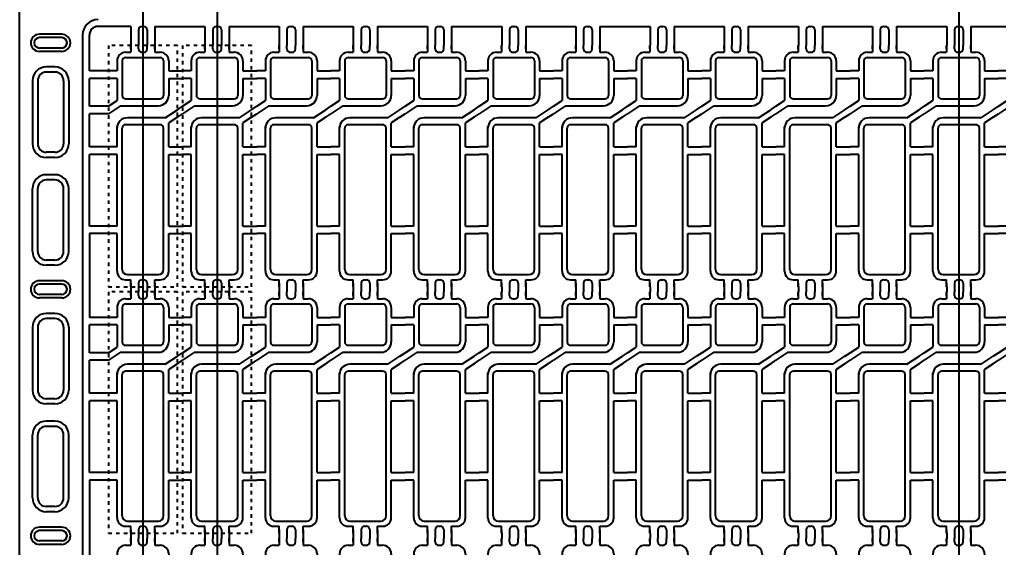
# Model space of a CAD drawing. Header units: millimetres. Extents: x -969 to -640, y 747 to 954.
# Drawn here: x -899.72 to -871.35, y 897.5 to 912.82 of the extents above; entities that cross this region are included whole.
import ezdxf

# ---------------------------------------------------------------- set-up
doc = ezdxf.new("R2010")
doc.units = ezdxf.units.MM
doc.header["$PDMODE"] = 3
doc.header["$PDSIZE"] = -1
for name, pattern in [('CENTER', [10.16, 6.35, -1.27, 1.27, -1.27]), ('DOT2', [0.125, 0, -0.125]), ('HIDDEN', [1.905, 1.27, -0.635])]:
    doc.linetypes.add(name, pattern=pattern)
doc.layers.get('DEFPOINTS').update_dxf_attribs({"color": 10})
for name, color, linetype in [('1', 3, 'Continuous'), ('6', 6, 'Continuous'), ('b etching', 1, 'Continuous'), ('CEN', 8, 'CENTER'), ('DIM', 7, 'Continuous'), ('HID', 1, 'HIDDEN')]:
    doc.layers.add(name, color=color, linetype=linetype)
doc.styles.add('SIMPLEX', font='simplex')
doc.styles.get("Standard").update_dxf_attribs({"font": 'txt.shx', "bigfont": 'chineset.shx'})
doc.dimstyles.new('ISO-25', dxfattribs={"dimtxt": 2.5, "dimasz": 2.5, "dimexe": 1.25, "dimexo": 0.625, "dimtad": 1, "dimtxsty": 'Standard', "dimcen": 2.5, "dimadec": 0, "dimazin": 0, "dimtfac": 1, "dimtmove": 0, "dimatfit": 3, "dimfxl": 1, "dimarcsym": 0})

# ---------------------------------------------------------------- blocks, each defined once
blk = doc.blocks.new('_OPEN30')
at = {"color": 0, "linetype": 'ByBlock'}
for p, q in [((-1, 0.268), (0, 0)), ((0, 0), (-1, -0.268)), ((0, 0), (-1, 0))]:
    blk.add_line(p, q, dxfattribs=at)
blk = doc.blocks.new('*D4')
at = {"layer": 'DEFPOINTS', "color": 0, "transparency": 16777216}
for p in [(-899.724, 942.797), (-841.649, 920.116), (-899.724, 858.416)]:
    blk.add_point(p, dxfattribs=at)
at = {"layer": 'DIM', "color": 0, "lineweight": -2, "transparency": 16777216}
for p, q in [((-899.724, 859.416), (-899.724, 943.797)), ((-841.649, 921.116), (-841.649, 943.797)), ((-897.724, 942.797), (-879.615, 942.797)), ((-843.649, 942.797), (-861.758, 942.797))]:
    blk.add_line(p, q, dxfattribs=at)
at = {"layer": 'DIM', "color": 0, "lineweight": -2, "transparency": 16777216, "xscale": 2, "yscale": 2, "zscale": 2, "rotation": 180}
blk.add_blockref('_OPEN30', (-899.724, 942.797), dxfattribs=at)
at = {"layer": 'DIM', "color": 0, "lineweight": -2, "transparency": 16777216, "xscale": 2, "yscale": 2, "zscale": 2}
blk.add_blockref('_OPEN30', (-841.649, 942.797), dxfattribs=at)
at = {"layer": 'DIM', "color": 0, "transparency": 16777216, "insert": (-870.686, 942.797), "char_height": 3, "attachment_point": 5, "style": 'SIMPLEX'}
blk.add_mtext('58,075', dxfattribs=at)
blk = doc.blocks.new('e1')
at = {"layer": '1', "linetype": 'ByBlock'}
for p, q in [((-947.208, 906.381), (-947.058, 906.381)), ((-946.833, 906.481), (-946.833, 906.581)), ((-946.733, 906.381), (-946.683, 906.381)), ((-946.583, 906.481), (-946.583, 906.581)), ((-947.708, 904.814), (-947.458, 904.981)), ((-947.358, 904.831), (-947.708, 904.597)), ((-946.058, 904.481), (-945.708, 904.714)), ((-945.708, 904.497), (-945.958, 904.331)), ((-947.208, 899.781), (-947.058, 899.781)), ((-946.733, 899.781), (-946.683, 899.781)), ((-946.833, 899.681), (-946.833, 899.581)), ((-946.583, 899.681), (-946.583, 899.581))]:
    blk.add_line(p, q, dxfattribs=at)
at = {"layer": '1'}
for p, q in [((-947.058, 906.581), (-947.058, 906.481)), ((-947.058, 906.481), (-947.058, 906.581)), ((-947.058, 906.581), (-947.058, 906.381)), ((-946.358, 906.581), (-946.358, 906.481)), ((-946.358, 906.481), (-946.358, 906.581)), ((-946.358, 906.581), (-946.358, 906.381)), ((-946.358, 906.381), (-946.208, 906.381)), ((-947.458, 906.131), (-947.458, 905.841)), ((-945.958, 906.131), (-945.958, 905.841)), ((-947.458, 905.841), (-947.708, 905.841)), ((-945.958, 905.841), (-945.708, 905.841)), ((-947.458, 905.621), (-947.708, 905.621)), ((-947.458, 905.621), (-947.458, 904.981)), ((-945.958, 905.621), (-945.958, 905.131)), ((-945.958, 905.621), (-945.708, 905.621)), ((-947.358, 904.831), (-946.258, 904.831)), ((-946.058, 904.481), (-947.158, 904.481)), ((-945.958, 903.641), (-945.958, 904.331)), ((-947.458, 903.641), (-947.458, 904.231)), ((-947.458, 903.641), (-947.708, 903.641)), ((-945.958, 903.641), (-945.708, 903.641)), ((-947.458, 903.421), (-947.708, 903.421)), ((-947.458, 901.341), (-947.458, 903.421)), ((-945.958, 901.341), (-945.958, 903.421)), ((-945.958, 903.421), (-945.708, 903.421)), ((-947.458, 901.341), (-947.708, 901.341)), ((-945.958, 901.341), (-945.708, 901.341)), ((-947.458, 901.121), (-947.708, 901.121)), ((-947.458, 900.031), (-947.458, 901.121)), ((-945.958, 900.031), (-945.958, 901.121)), ((-945.958, 901.121), (-945.708, 901.121)), ((-947.058, 899.581), (-947.058, 899.781)), ((-946.358, 899.781), (-946.208, 899.781)), ((-946.358, 899.581), (-946.358, 899.781)), ((-947.058, 899.581), (-947.058, 899.681)), ((-947.058, 899.681), (-947.058, 899.581)), ((-946.358, 899.581), (-946.358, 899.681)), ((-946.358, 899.681), (-946.358, 899.581))]:
    blk.add_line(p, q, dxfattribs=at)
for centre, radius, start, end in [((-947.208, 906.131), 0.25, 90, 180), ((-946.208, 906.131), 0.25, 0, 90), ((-946.258, 905.131), 0.3, 270, 0), ((-947.158, 904.181), 0.3, 90, 180), ((-947.208, 900.031), 0.25, 180, 270), ((-946.208, 900.031), 0.25, 270, 0)]:
    blk.add_arc(centre, radius, start, end, dxfattribs=at)
at = {"layer": '1', "linetype": 'ByBlock'}
for centre, start, end in [((-946.733, 906.481), 180, 270), ((-946.683, 906.481), 270, 0), ((-946.733, 899.681), 90, 180), ((-946.683, 899.681), 0, 90)]:
    blk.add_arc(centre, 0.1, start, end, dxfattribs=at)
blk = doc.blocks.new('e2')
at = {"layer": 'b etching', "linetype": 'ByBlock'}
for p, q in [((-947.308, 906.131), (-947.308, 905.131)), ((-947.208, 906.231), (-946.208, 906.231)), ((-946.108, 906.131), (-946.108, 905.131)), ((-947.208, 905.031), (-946.208, 905.031)), ((-947.308, 900.081), (-947.308, 904.181)), ((-946.208, 904.281), (-947.208, 904.281)), ((-946.108, 900.081), (-946.108, 904.181)), ((-947.158, 899.931), (-946.258, 899.931))]:
    blk.add_line(p, q, dxfattribs=at)
for centre, radius, start, end in [((-947.208, 906.131), 0.1, 90, 180), ((-946.208, 906.131), 0.1, 360, 90), ((-947.208, 905.131), 0.1, 180, 270), ((-946.208, 905.131), 0.1, 270, 360), ((-947.208, 904.181), 0.1, 90, 180), ((-946.208, 904.181), 0.1, 0, 90), ((-947.158, 900.081), 0.15, 180, 270), ((-946.258, 900.081), 0.15, 270, 0)]:
    blk.add_arc(centre, radius, start, end, dxfattribs=at)

msp = doc.modelspace()

# ---------------------------------------------------------------- linework, layer by layer
at = {"layer": '1', "linetype": 'ByBlock'}
for p, q in [((-896.4986804, 912.61640189), (-897.4486804, 912.61640189)), ((-896.4986804, 912.61640189), (-896.4986804, 912.06640189)), ((-896.1736804, 912.61640189), (-896.1236804, 912.61640189)), ((-895.7986804, 912.61640189), (-894.3486804, 912.61640189)), ((-895.7986804, 912.61640189), (-895.7986804, 912.06640189)), ((-894.3486804, 912.61640189), (-894.3486804, 912.06640189)), ((-894.0236804, 912.61640189), (-893.9736804, 912.61640189)), ((-893.6486804, 912.61640189), (-892.1986804, 912.61640189)), ((-893.6486804, 912.61640189), (-893.6486804, 912.06640189)), ((-892.1986804, 912.61640189), (-892.1986804, 912.06640189)), ((-891.8736804, 912.61640189), (-891.8236804, 912.61640189)), ((-891.4986804, 912.61640189), (-890.0486804, 912.61640189)), ((-891.4986804, 912.61640189), (-891.4986804, 912.06640189)), ((-890.0486804, 912.61640189), (-890.0486804, 912.06640189)), ((-889.7236804, 912.61640189), (-889.6736804, 912.61640189)), ((-889.3486804, 912.61640189), (-887.8986804, 912.61640189)), ((-889.3486804, 912.61640189), (-889.3486804, 912.06640189)), ((-887.8986804, 912.61640189), (-887.8986804, 912.06640189)), ((-887.5736804, 912.61640189), (-887.5236804, 912.61640189)), ((-887.1986804, 912.61640189), (-885.7486804, 912.61640189)), ((-887.1986804, 912.61640189), (-887.1986804, 912.06640189)), ((-885.7486804, 912.61640189), (-885.7486804, 912.06640189)), ((-885.4236804, 912.61640189), (-885.3736804, 912.61640189)), ((-885.0486804, 912.61640189), (-883.5986804, 912.61640189)), ((-885.0486804, 912.61640189), (-885.0486804, 912.06640189)), ((-883.5986804, 912.61640189), (-883.5986804, 912.06640189)), ((-883.2736804, 912.61640189), (-883.2236804, 912.61640189)), ((-882.8986804, 912.61640189), (-881.4486804, 912.61640189)), ((-882.8986804, 912.61640189), (-882.8986804, 912.06640189)), ((-881.4486804, 912.61640189), (-881.4486804, 912.06640189)), ((-881.1236804, 912.61640189), (-881.0736804, 912.61640189)), ((-880.7486804, 912.61640189), (-879.2986804, 912.61640189)), ((-880.7486804, 912.61640189), (-880.7486804, 912.06640189)), ((-879.2986804, 912.61640189), (-879.2986804, 912.06640189)), ((-878.9736804, 912.61640189), (-878.9236804, 912.61640189)), ((-878.5986804, 912.61640189), (-877.1486804, 912.61640189)), ((-878.5986804, 912.61640189), (-878.5986804, 912.06640189)), ((-877.1486804, 912.61640189), (-877.1486804, 912.06640189)), ((-876.8236804, 912.61640189), (-876.7736804, 912.61640189)), ((-876.4486804, 912.61640189), (-874.9986804, 912.61640189)), ((-876.4486804, 912.61640189), (-876.4486804, 912.06640189)), ((-874.9986804, 912.61640189), (-874.9986804, 912.06640189)), ((-874.6736804, 912.61640189), (-874.6236804, 912.61640189)), ((-874.2986804, 912.61640189), (-872.8486804, 912.61640189)), ((-874.2986804, 912.61640189), (-874.2986804, 912.06640189)), ((-872.8486804, 912.61640189), (-872.8486804, 912.06640189)), ((-872.5236804, 912.61640189), (-872.4736804, 912.61640189)), ((-872.1486804, 912.61640189), (-870.6986804, 912.61640189)), ((-872.1486804, 912.61640189), (-872.1486804, 912.06640189)), ((-897.6986804, 911.32640189), (-897.6986804, 912.36640189)), ((-896.2736804, 912.51640189), (-896.2736804, 912.06640189)), ((-896.0236804, 912.51640189), (-896.0236804, 912.06640189)), ((-894.1236804, 912.51640189), (-894.1236804, 912.06640189)), ((-893.8736804, 912.51640189), (-893.8736804, 912.06640189)), ((-891.9736804, 912.51640189), (-891.9736804, 912.06640189)), ((-891.7236804, 912.51640189), (-891.7236804, 912.06640189)), ((-889.8236804, 912.51640189), (-889.8236804, 912.06640189)), ((-889.5736804, 912.51640189), (-889.5736804, 912.06640189)), ((-887.6736804, 912.51640189), (-887.6736804, 912.06640189)), ((-887.4236804, 912.51640189), (-887.4236804, 912.06640189)), ((-885.5236804, 912.51640189), (-885.5236804, 912.06640189)), ((-885.2736804, 912.51640189), (-885.2736804, 912.06640189)), ((-883.3736804, 912.51640189), (-883.3736804, 912.06640189)), ((-883.1236804, 912.51640189), (-883.1236804, 912.06640189)), ((-881.2236804, 912.51640189), (-881.2236804, 912.06640189)), ((-880.9736804, 912.51640189), (-880.9736804, 912.06640189)), ((-879.0736804, 912.51640189), (-879.0736804, 912.06640189)), ((-878.8236804, 912.51640189), (-878.8236804, 912.06640189)), ((-876.9236804, 912.51640189), (-876.9236804, 912.06640189)), ((-876.6736804, 912.51640189), (-876.6736804, 912.06640189)), ((-874.7736804, 912.51640189), (-874.7736804, 912.06640189)), ((-874.5236804, 912.51640189), (-874.5236804, 912.06640189)), ((-872.6236804, 912.51640189), (-872.6236804, 912.06640189)), ((-872.3736804, 912.51640189), (-872.3736804, 912.06640189)), ((-897.1486804, 911.32640189), (-897.6986804, 911.32640189)), ((-895.1486804, 911.32640189), (-894.9986804, 911.32640189)), ((-892.9986804, 911.32640189), (-892.8486804, 911.32640189)), ((-890.8486804, 911.32640189), (-890.6986804, 911.32640189)), ((-888.6986804, 911.32640189), (-888.5486804, 911.32640189)), ((-886.5486804, 911.32640189), (-886.3986804, 911.32640189)), ((-884.3986804, 911.32640189), (-884.2486804, 911.32640189)), ((-882.2486804, 911.32640189), (-882.0986804, 911.32640189)), ((-880.0986804, 911.32640189), (-879.9486804, 911.32640189)), ((-877.9486804, 911.32640189), (-877.7986804, 911.32640189)), ((-875.7986804, 911.32640189), (-875.6486804, 911.32640189)), ((-873.6486804, 911.32640189), (-873.4986804, 911.32640189)), ((-871.4986804, 911.32640189), (-871.3486804, 911.32640189)), ((-897.6986804, 910.29973522), (-897.6986804, 911.10640189)), ((-897.1486804, 911.10640189), (-897.6986804, 911.10640189)), ((-895.1486804, 911.10640189), (-894.9986804, 911.10640189)), ((-892.9986804, 911.10640189), (-892.8486804, 911.10640189)), ((-890.8486804, 911.10640189), (-890.6986804, 911.10640189)), ((-888.6986804, 911.10640189), (-888.5486804, 911.10640189)), ((-886.5486804, 911.10640189), (-886.3986804, 911.10640189)), ((-884.3986804, 911.10640189), (-884.2486804, 911.10640189)), ((-882.2486804, 911.10640189), (-882.0986804, 911.10640189)), ((-880.0986804, 911.10640189), (-879.9486804, 911.10640189)), ((-877.9486804, 911.10640189), (-877.7986804, 911.10640189)), ((-875.7986804, 911.10640189), (-875.6486804, 911.10640189)), ((-873.6486804, 911.10640189), (-873.4986804, 911.10640189)), ((-871.4986804, 911.10640189), (-871.3486804, 911.10640189)), ((-897.1486804, 910.29973522), (-897.6986804, 910.29973522)), ((-895.1486804, 910.19973522), (-894.9986804, 910.29973522)), ((-892.9986804, 910.19973522), (-892.8486804, 910.29973522)), ((-890.8486804, 910.19973522), (-890.6986804, 910.29973522)), ((-888.6986804, 910.19973522), (-888.5486804, 910.29973522)), ((-886.5486804, 910.19973522), (-886.3986804, 910.29973522)), ((-884.3986804, 910.19973522), (-884.2486804, 910.29973522)), ((-882.2486804, 910.19973522), (-882.0986804, 910.29973522)), ((-880.0986804, 910.19973522), (-879.9486804, 910.29973522)), ((-877.9486804, 910.19973522), (-877.7986804, 910.29973522)), ((-875.7986804, 910.19973522), (-875.6486804, 910.29973522)), ((-873.6486804, 910.19973522), (-873.4986804, 910.29973522)), ((-871.4986804, 910.19973522), (-871.3486804, 910.29973522)), ((-897.6986804, 909.12640189), (-897.6986804, 910.08306855)), ((-897.1486804, 910.08306855), (-897.6986804, 910.08306855)), ((-895.1486804, 909.98306855), (-894.9986804, 910.08306855)), ((-892.9986804, 909.98306855), (-892.8486804, 910.08306855)), ((-890.8486804, 909.98306855), (-890.6986804, 910.08306855)), ((-888.6986804, 909.98306855), (-888.5486804, 910.08306855)), ((-886.5486804, 909.98306855), (-886.3986804, 910.08306855)), ((-884.3986804, 909.98306855), (-884.2486804, 910.08306855)), ((-882.2486804, 909.98306855), (-882.0986804, 910.08306855)), ((-880.0986804, 909.98306855), (-879.9486804, 910.08306855)), ((-877.9486804, 909.98306855), (-877.7986804, 910.08306855)), ((-875.7986804, 909.98306855), (-875.6486804, 910.08306855)), ((-873.6486804, 909.98306855), (-873.4986804, 910.08306855)), ((-871.4986804, 909.98306855), (-871.3486804, 910.08306855)), ((-897.1486804, 909.12640189), (-897.6986804, 909.12640189)), ((-897.6986804, 906.82640189), (-897.6986804, 908.90640189)), ((-897.1486804, 908.90640189), (-897.6986804, 908.90640189)), ((-895.1486804, 909.12640189), (-894.9986804, 909.12640189)), ((-895.1486804, 908.90640189), (-894.9986804, 908.90640189)), ((-892.9986804, 909.12640189), (-892.8486804, 909.12640189)), ((-892.9986804, 908.90640189), (-892.8486804, 908.90640189)), ((-890.8486804, 909.12640189), (-890.6986804, 909.12640189)), ((-890.8486804, 908.90640189), (-890.6986804, 908.90640189)), ((-888.6986804, 909.12640189), (-888.5486804, 909.12640189)), ((-888.6986804, 908.90640189), (-888.5486804, 908.90640189)), ((-886.5486804, 909.12640189), (-886.3986804, 909.12640189)), ((-886.5486804, 908.90640189), (-886.3986804, 908.90640189)), ((-884.3986804, 909.12640189), (-884.2486804, 909.12640189)), ((-884.3986804, 908.90640189), (-884.2486804, 908.90640189)), ((-882.2486804, 909.12640189), (-882.0986804, 909.12640189)), ((-882.2486804, 908.90640189), (-882.0986804, 908.90640189)), ((-880.0986804, 909.12640189), (-879.9486804, 909.12640189)), ((-880.0986804, 908.90640189), (-879.9486804, 908.90640189)), ((-877.9486804, 909.12640189), (-877.7986804, 909.12640189)), ((-877.9486804, 908.90640189), (-877.7986804, 908.90640189)), ((-875.7986804, 909.12640189), (-875.6486804, 909.12640189)), ((-875.7986804, 908.90640189), (-875.6486804, 908.90640189)), ((-873.6486804, 909.12640189), (-873.4986804, 909.12640189)), ((-873.6486804, 908.90640189), (-873.4986804, 908.90640189)), ((-871.4986804, 909.12640189), (-871.3486804, 909.12640189)), ((-871.4986804, 908.90640189), (-871.3486804, 908.90640189)), ((-897.1486804, 906.82640189), (-897.6986804, 906.82640189)), ((-897.1486804, 906.60640189), (-897.6986804, 906.60640189)), ((-897.6986804, 906.60640189), (-897.6986804, 904.17640189)), ((-895.1486804, 906.82640189), (-894.9986804, 906.82640189)), ((-895.1486804, 906.60640189), (-894.9986804, 906.60640189)), ((-892.9986804, 906.82640189), (-892.8486804, 906.82640189)), ((-892.9986804, 906.60640189), (-892.8486804, 906.60640189)), ((-890.8486804, 906.82640189), (-890.6986804, 906.82640189)), ((-890.8486804, 906.60640189), (-890.6986804, 906.60640189)), ((-888.6986804, 906.82640189), (-888.5486804, 906.82640189)), ((-888.6986804, 906.60640189), (-888.5486804, 906.60640189)), ((-886.5486804, 906.82640189), (-886.3986804, 906.82640189)), ((-886.5486804, 906.60640189), (-886.3986804, 906.60640189)), ((-884.3986804, 906.82640189), (-884.2486804, 906.82640189)), ((-884.3986804, 906.60640189), (-884.2486804, 906.60640189)), ((-882.2486804, 906.82640189), (-882.0986804, 906.82640189)), ((-882.2486804, 906.60640189), (-882.0986804, 906.60640189)), ((-880.0986804, 906.82640189), (-879.9486804, 906.82640189)), ((-880.0986804, 906.60640189), (-879.9486804, 906.60640189)), ((-877.9486804, 906.82640189), (-877.7986804, 906.82640189)), ((-877.9486804, 906.60640189), (-877.7986804, 906.60640189)), ((-875.7986804, 906.82640189), (-875.6486804, 906.82640189)), ((-875.7986804, 906.60640189), (-875.6486804, 906.60640189)), ((-873.6486804, 906.82640189), (-873.4986804, 906.82640189)), ((-873.6486804, 906.60640189), (-873.4986804, 906.60640189)), ((-871.4986804, 906.82640189), (-871.3486804, 906.82640189)), ((-871.4986804, 906.60640189), (-871.3486804, 906.60640189)), ((-896.4986804, 905.06640189), (-896.4986804, 904.91640189)), ((-896.2736804, 905.06640189), (-896.2736804, 904.91640189)), ((-896.0236804, 905.06640189), (-896.0236804, 904.91640189)), ((-895.7986804, 905.06640189), (-895.7986804, 904.91640189)), ((-894.3486804, 905.06640189), (-894.3486804, 904.91640189)), ((-894.1236804, 905.06640189), (-894.1236804, 904.91640189)), ((-893.8736804, 905.06640189), (-893.8736804, 904.91640189)), ((-893.6486804, 905.06640189), (-893.6486804, 904.91640189)), ((-892.1986804, 905.06640189), (-892.1986804, 904.91640189)), ((-891.9736804, 905.06640189), (-891.9736804, 904.91640189)), ((-891.7236804, 905.06640189), (-891.7236804, 904.91640189)), ((-891.4986804, 905.06640189), (-891.4986804, 904.91640189)), ((-890.0486804, 905.06640189), (-890.0486804, 904.91640189)), ((-889.8236804, 905.06640189), (-889.8236804, 904.91640189)), ((-889.5736804, 905.06640189), (-889.5736804, 904.91640189)), ((-889.3486804, 905.06640189), (-889.3486804, 904.91640189)), ((-887.8986804, 905.06640189), (-887.8986804, 904.91640189)), ((-887.6736804, 905.06640189), (-887.6736804, 904.91640189)), ((-887.4236804, 905.06640189), (-887.4236804, 904.91640189)), ((-887.1986804, 905.06640189), (-887.1986804, 904.91640189)), ((-885.7486804, 905.06640189), (-885.7486804, 904.91640189)), ((-885.5236804, 905.06640189), (-885.5236804, 904.91640189)), ((-885.2736804, 905.06640189), (-885.2736804, 904.91640189)), ((-885.0486804, 905.06640189), (-885.0486804, 904.91640189)), ((-883.5986804, 905.06640189), (-883.5986804, 904.91640189)), ((-883.3736804, 905.06640189), (-883.3736804, 904.91640189)), ((-883.1236804, 905.06640189), (-883.1236804, 904.91640189)), ((-882.8986804, 905.06640189), (-882.8986804, 904.91640189)), ((-881.4486804, 905.06640189), (-881.4486804, 904.91640189)), ((-881.2236804, 905.06640189), (-881.2236804, 904.91640189)), ((-880.9736804, 905.06640189), (-880.9736804, 904.91640189)), ((-880.7486804, 905.06640189), (-880.7486804, 904.91640189)), ((-879.2986804, 905.06640189), (-879.2986804, 904.91640189)), ((-879.0736804, 905.06640189), (-879.0736804, 904.91640189)), ((-878.8236804, 905.06640189), (-878.8236804, 904.91640189)), ((-878.5986804, 905.06640189), (-878.5986804, 904.91640189)), ((-877.1486804, 905.06640189), (-877.1486804, 904.91640189)), ((-876.9236804, 905.06640189), (-876.9236804, 904.91640189)), ((-876.6736804, 905.06640189), (-876.6736804, 904.91640189)), ((-876.4486804, 905.06640189), (-876.4486804, 904.91640189)), ((-874.9986804, 905.06640189), (-874.9986804, 904.91640189)), ((-874.7736804, 905.06640189), (-874.7736804, 904.91640189)), ((-874.5236804, 905.06640189), (-874.5236804, 904.91640189)), ((-874.2986804, 905.06640189), (-874.2986804, 904.91640189)), ((-872.8486804, 905.06640189), (-872.8486804, 904.91640189)), ((-872.6236804, 905.06640189), (-872.6236804, 904.91640189)), ((-872.3736804, 905.06640189), (-872.3736804, 904.91640189)), ((-872.1486804, 905.06640189), (-872.1486804, 904.91640189)), ((-897.1486804, 904.17640189), (-897.6986804, 904.17640189)), ((-895.1486804, 904.17640189), (-894.9986804, 904.17640189)), ((-892.9986804, 904.17640189), (-892.8486804, 904.17640189)), ((-890.8486804, 904.17640189), (-890.6986804, 904.17640189)), ((-888.6986804, 904.17640189), (-888.5486804, 904.17640189)), ((-886.5486804, 904.17640189), (-886.3986804, 904.17640189)), ((-884.3986804, 904.17640189), (-884.2486804, 904.17640189)), ((-882.2486804, 904.17640189), (-882.0986804, 904.17640189)), ((-880.0986804, 904.17640189), (-879.9486804, 904.17640189)), ((-877.9486804, 904.17640189), (-877.7986804, 904.17640189)), ((-875.7986804, 904.17640189), (-875.6486804, 904.17640189)), ((-873.6486804, 904.17640189), (-873.4986804, 904.17640189)), ((-871.4986804, 904.17640189), (-871.3486804, 904.17640189)), ((-897.1486804, 903.95640189), (-897.6986804, 903.95640189)), ((-897.6986804, 903.14973522), (-897.6986804, 903.95640189)), ((-895.1486804, 903.95640189), (-894.9986804, 903.95640189)), ((-892.9986804, 903.95640189), (-892.8486804, 903.95640189)), ((-890.8486804, 903.95640189), (-890.6986804, 903.95640189)), ((-888.6986804, 903.95640189), (-888.5486804, 903.95640189)), ((-886.5486804, 903.95640189), (-886.3986804, 903.95640189)), ((-884.3986804, 903.95640189), (-884.2486804, 903.95640189)), ((-882.2486804, 903.95640189), (-882.0986804, 903.95640189)), ((-880.0986804, 903.95640189), (-879.9486804, 903.95640189)), ((-877.9486804, 903.95640189), (-877.7986804, 903.95640189)), ((-875.7986804, 903.95640189), (-875.6486804, 903.95640189)), ((-873.6486804, 903.95640189), (-873.4986804, 903.95640189)), ((-871.4986804, 903.95640189), (-871.3486804, 903.95640189)), ((-897.1486804, 903.14973522), (-897.6986804, 903.14973522)), ((-897.6986804, 901.97640189), (-897.6986804, 902.93306855)), ((-897.1486804, 902.93306855), (-897.6986804, 902.93306855)), ((-895.1486804, 903.04973522), (-894.9986804, 903.14973522)), ((-895.1486804, 902.83306855), (-894.9986804, 902.93306855)), ((-892.9986804, 903.04973522), (-892.8486804, 903.14973522)), ((-892.9986804, 902.83306855), (-892.8486804, 902.93306855)), ((-890.8486804, 903.04973522), (-890.6986804, 903.14973522)), ((-890.8486804, 902.83306855), (-890.6986804, 902.93306855)), ((-888.6986804, 903.04973522), (-888.5486804, 903.14973522)), ((-888.6986804, 902.83306855), (-888.5486804, 902.93306855)), ((-886.5486804, 903.04973522), (-886.3986804, 903.14973522)), ((-886.5486804, 902.83306855), (-886.3986804, 902.93306855)), ((-884.3986804, 903.04973522), (-884.2486804, 903.14973522)), ((-884.3986804, 902.83306855), (-884.2486804, 902.93306855)), ((-882.2486804, 903.04973522), (-882.0986804, 903.14973522)), ((-882.2486804, 902.83306855), (-882.0986804, 902.93306855)), ((-880.0986804, 903.04973522), (-879.9486804, 903.14973522)), ((-880.0986804, 902.83306855), (-879.9486804, 902.93306855)), ((-877.9486804, 903.04973522), (-877.7986804, 903.14973522)), ((-877.9486804, 902.83306855), (-877.7986804, 902.93306855)), ((-875.7986804, 903.04973522), (-875.6486804, 903.14973522)), ((-875.7986804, 902.83306855), (-875.6486804, 902.93306855)), ((-873.6486804, 903.04973522), (-873.4986804, 903.14973522)), ((-873.6486804, 902.83306855), (-873.4986804, 902.93306855)), ((-871.4986804, 903.04973522), (-871.3486804, 903.14973522)), ((-871.4986804, 902.83306855), (-871.3486804, 902.93306855)), ((-897.1486804, 901.97640189), (-897.6986804, 901.97640189)), ((-895.1486804, 901.97640189), (-894.9986804, 901.97640189)), ((-892.9986804, 901.97640189), (-892.8486804, 901.97640189)), ((-890.8486804, 901.97640189), (-890.6986804, 901.97640189)), ((-888.6986804, 901.97640189), (-888.5486804, 901.97640189)), ((-886.5486804, 901.97640189), (-886.3986804, 901.97640189)), ((-884.3986804, 901.97640189), (-884.2486804, 901.97640189)), ((-882.2486804, 901.97640189), (-882.0986804, 901.97640189)), ((-880.0986804, 901.97640189), (-879.9486804, 901.97640189)), ((-877.9486804, 901.97640189), (-877.7986804, 901.97640189)), ((-875.7986804, 901.97640189), (-875.6486804, 901.97640189)), ((-873.6486804, 901.97640189), (-873.4986804, 901.97640189)), ((-871.4986804, 901.97640189), (-871.3486804, 901.97640189)), ((-897.6986804, 899.67640189), (-897.6986804, 901.75640189)), ((-897.1486804, 901.75640189), (-897.6986804, 901.75640189)), ((-895.1486804, 901.75640189), (-894.9986804, 901.75640189)), ((-892.9986804, 901.75640189), (-892.8486804, 901.75640189)), ((-890.8486804, 901.75640189), (-890.6986804, 901.75640189)), ((-888.6986804, 901.75640189), (-888.5486804, 901.75640189)), ((-886.5486804, 901.75640189), (-886.3986804, 901.75640189)), ((-884.3986804, 901.75640189), (-884.2486804, 901.75640189)), ((-882.2486804, 901.75640189), (-882.0986804, 901.75640189)), ((-880.0986804, 901.75640189), (-879.9486804, 901.75640189)), ((-877.9486804, 901.75640189), (-877.7986804, 901.75640189)), ((-875.7986804, 901.75640189), (-875.6486804, 901.75640189)), ((-873.6486804, 901.75640189), (-873.4986804, 901.75640189)), ((-871.4986804, 901.75640189), (-871.3486804, 901.75640189)), ((-897.1486804, 899.67640189), (-897.6986804, 899.67640189)), ((-895.1486804, 899.67640189), (-894.9986804, 899.67640189)), ((-892.9986804, 899.67640189), (-892.8486804, 899.67640189)), ((-890.8486804, 899.67640189), (-890.6986804, 899.67640189)), ((-888.6986804, 899.67640189), (-888.5486804, 899.67640189)), ((-886.5486804, 899.67640189), (-886.3986804, 899.67640189)), ((-884.3986804, 899.67640189), (-884.2486804, 899.67640189)), ((-882.2486804, 899.67640189), (-882.0986804, 899.67640189)), ((-880.0986804, 899.67640189), (-879.9486804, 899.67640189)), ((-877.9486804, 899.67640189), (-877.7986804, 899.67640189)), ((-875.7986804, 899.67640189), (-875.6486804, 899.67640189)), ((-873.6486804, 899.67640189), (-873.4986804, 899.67640189)), ((-871.4986804, 899.67640189), (-871.3486804, 899.67640189)), ((-897.1486804, 899.45640189), (-897.6986804, 899.45640189)), ((-897.6986804, 899.45640189), (-897.6986804, 897.02640189)), ((-895.1486804, 899.45640189), (-894.9986804, 899.45640189)), ((-892.9986804, 899.45640189), (-892.8486804, 899.45640189)), ((-890.8486804, 899.45640189), (-890.6986804, 899.45640189)), ((-888.6986804, 899.45640189), (-888.5486804, 899.45640189)), ((-886.5486804, 899.45640189), (-886.3986804, 899.45640189)), ((-884.3986804, 899.45640189), (-884.2486804, 899.45640189)), ((-882.2486804, 899.45640189), (-882.0986804, 899.45640189)), ((-880.0986804, 899.45640189), (-879.9486804, 899.45640189)), ((-877.9486804, 899.45640189), (-877.7986804, 899.45640189)), ((-875.7986804, 899.45640189), (-875.6486804, 899.45640189)), ((-873.6486804, 899.45640189), (-873.4986804, 899.45640189)), ((-871.4986804, 899.45640189), (-871.3486804, 899.45640189)), ((-896.4986804, 897.91640189), (-896.4986804, 897.76640189)), ((-896.2736804, 897.91640189), (-896.2736804, 897.76640189)), ((-896.0236804, 897.91640189), (-896.0236804, 897.76640189)), ((-895.7986804, 897.91640189), (-895.7986804, 897.76640189)), ((-894.3486804, 897.91640189), (-894.3486804, 897.76640189)), ((-894.1236804, 897.91640189), (-894.1236804, 897.76640189)), ((-893.8736804, 897.91640189), (-893.8736804, 897.76640189)), ((-893.6486804, 897.91640189), (-893.6486804, 897.76640189)), ((-892.1986804, 897.91640189), (-892.1986804, 897.76640189)), ((-891.9736804, 897.91640189), (-891.9736804, 897.76640189)), ((-891.7236804, 897.91640189), (-891.7236804, 897.76640189)), ((-891.4986804, 897.91640189), (-891.4986804, 897.76640189)), ((-890.0486804, 897.91640189), (-890.0486804, 897.76640189)), ((-889.8236804, 897.91640189), (-889.8236804, 897.76640189)), ((-889.5736804, 897.91640189), (-889.5736804, 897.76640189)), ((-889.3486804, 897.91640189), (-889.3486804, 897.76640189)), ((-887.8986804, 897.91640189), (-887.8986804, 897.76640189)), ((-887.6736804, 897.91640189), (-887.6736804, 897.76640189)), ((-887.4236804, 897.91640189), (-887.4236804, 897.76640189)), ((-887.1986804, 897.91640189), (-887.1986804, 897.76640189)), ((-885.7486804, 897.91640189), (-885.7486804, 897.76640189)), ((-885.5236804, 897.91640189), (-885.5236804, 897.76640189)), ((-885.2736804, 897.91640189), (-885.2736804, 897.76640189)), ((-885.0486804, 897.91640189), (-885.0486804, 897.76640189)), ((-883.5986804, 897.91640189), (-883.5986804, 897.76640189)), ((-883.3736804, 897.91640189), (-883.3736804, 897.76640189)), ((-883.1236804, 897.91640189), (-883.1236804, 897.76640189)), ((-882.8986804, 897.91640189), (-882.8986804, 897.76640189)), ((-881.4486804, 897.91640189), (-881.4486804, 897.76640189)), ((-881.2236804, 897.91640189), (-881.2236804, 897.76640189)), ((-880.9736804, 897.91640189), (-880.9736804, 897.76640189)), ((-880.7486804, 897.91640189), (-880.7486804, 897.76640189)), ((-879.2986804, 897.91640189), (-879.2986804, 897.76640189)), ((-879.0736804, 897.91640189), (-879.0736804, 897.76640189)), ((-878.8236804, 897.91640189), (-878.8236804, 897.76640189)), ((-878.5986804, 897.91640189), (-878.5986804, 897.76640189)), ((-877.1486804, 897.91640189), (-877.1486804, 897.76640189)), ((-876.9236804, 897.91640189), (-876.9236804, 897.76640189)), ((-876.6736804, 897.91640189), (-876.6736804, 897.76640189)), ((-876.4486804, 897.91640189), (-876.4486804, 897.76640189)), ((-874.9986804, 897.91640189), (-874.9986804, 897.76640189)), ((-874.7736804, 897.91640189), (-874.7736804, 897.76640189)), ((-874.5236804, 897.91640189), (-874.5236804, 897.76640189)), ((-874.2986804, 897.91640189), (-874.2986804, 897.76640189)), ((-872.8486804, 897.91640189), (-872.8486804, 897.76640189)), ((-872.6236804, 897.91640189), (-872.6236804, 897.76640189)), ((-872.3736804, 897.91640189), (-872.3736804, 897.76640189)), ((-872.1486804, 897.91640189), (-872.1486804, 897.76640189))]:
    msp.add_line(p, q, dxfattribs=at)
at = {"layer": '1'}
for p, q in [((-898.4986804, 912.29140189), (-899.1486804, 912.29140189)), ((-898.4986804, 912.29140189), (-899.1486804, 912.29140189)), ((-898.4986804, 911.99140189), (-899.1486804, 911.99140189)), ((-898.4986804, 911.99140189), (-899.1486804, 911.99140189)), ((-898.6986804, 911.29140189), (-898.9486804, 911.29140189)), ((-899.1986804, 911.04140189), (-899.1986804, 909.21640189)), ((-898.4486804, 911.04140189), (-898.4486804, 909.21640189)), ((-898.6986804, 908.96640189), (-898.9486804, 908.96640189)), ((-898.6986804, 908.16640189), (-898.9486804, 908.16640189)), ((-899.1986804, 906.09140189), (-899.1986804, 907.91640189)), ((-898.4486804, 906.09140189), (-898.4486804, 907.91640189)), ((-898.6986804, 905.84140189), (-898.9486804, 905.84140189)), ((-898.4986804, 905.14140189), (-899.1486804, 905.14140189)), ((-898.4986804, 905.14140189), (-899.1486804, 905.14140189)), ((-898.4986804, 904.84140189), (-899.1486804, 904.84140189)), ((-898.4986804, 904.84140189), (-899.1486804, 904.84140189)), ((-898.6986804, 904.14140189), (-898.9486804, 904.14140189)), ((-899.1986804, 903.89140189), (-899.1986804, 902.06640189)), ((-898.4486804, 903.89140189), (-898.4486804, 902.06640189)), ((-898.6986804, 901.81640189), (-898.9486804, 901.81640189)), ((-898.6986804, 901.01640189), (-898.9486804, 901.01640189)), ((-899.1986804, 898.94140189), (-899.1986804, 900.76640189)), ((-898.4486804, 898.94140189), (-898.4486804, 900.76640189)), ((-898.6986804, 898.69140189), (-898.9486804, 898.69140189)), ((-898.4986804, 897.99140189), (-899.1486804, 897.99140189)), ((-898.4986804, 897.99140189), (-899.1486804, 897.99140189)), ((-898.4986804, 897.69140189), (-899.1486804, 897.69140189)), ((-898.4986804, 897.69140189), (-899.1486804, 897.69140189))]:
    msp.add_line(p, q, dxfattribs=at)
at = {"layer": '1', "linetype": 'ByBlock'}
for centre, radius, start, end in [((-897.4486804, 912.36640189), 0.25, 90, 180), ((-896.1736804, 912.51640189), 0.1, 90, 180), ((-896.1236804, 912.51640189), 0.1, 0, 90), ((-894.0236804, 912.51640189), 0.1, 90, 180), ((-893.9736804, 912.51640189), 0.1, 0, 90), ((-891.8736804, 912.51640189), 0.1, 90, 180), ((-891.8236804, 912.51640189), 0.1, 0, 90), ((-889.7236804, 912.51640189), 0.1, 90, 180), ((-889.6736804, 912.51640189), 0.1, 0, 90), ((-887.5736804, 912.51640189), 0.1, 90, 180), ((-887.5236804, 912.51640189), 0.1, 0, 90), ((-885.4236804, 912.51640189), 0.1, 90, 180), ((-885.3736804, 912.51640189), 0.1, 0, 90), ((-883.2736804, 912.51640189), 0.1, 90, 180), ((-883.2236804, 912.51640189), 0.1, 0, 90), ((-881.1236804, 912.51640189), 0.1, 90, 180), ((-881.0736804, 912.51640189), 0.1, 0, 90), ((-878.9736804, 912.51640189), 0.1, 90, 180), ((-878.9236804, 912.51640189), 0.1, 0, 90), ((-876.8236804, 912.51640189), 0.1, 90, 180), ((-876.7736804, 912.51640189), 0.1, 0, 90), ((-874.6736804, 912.51640189), 0.1, 90, 180), ((-874.6236804, 912.51640189), 0.1, 0, 90), ((-872.5236804, 912.51640189), 0.1, 90, 180), ((-872.4736804, 912.51640189), 0.1, 0, 90)]:
    msp.add_arc(centre, radius, start, end, dxfattribs=at)
at = {"layer": '1'}
for centre, radius, start, end in [((-899.1486804, 912.14140189), 0.15, 90, 270), ((-899.1486804, 912.14140189), 0.15, 90, 270), ((-898.4986804, 912.14140189), 0.15, 270, 90), ((-898.4986804, 912.14140189), 0.15, 270, 90), ((-898.9486804, 911.04140189), 0.25, 90, 180), ((-898.6986804, 911.04140189), 0.25, 360, 90), ((-898.9486804, 909.21640189), 0.25, 180, 270), ((-898.6986804, 909.21640189), 0.25, 270, 360), ((-898.9486804, 907.91640189), 0.25, 90, 180), ((-898.6986804, 907.91640189), 0.25, 0, 90), ((-898.9486804, 906.09140189), 0.25, 180, 270), ((-898.6986804, 906.09140189), 0.25, 270, 0), ((-899.1486804, 904.99140189), 0.15, 90, 270), ((-899.1486804, 904.99140189), 0.15, 90, 270), ((-898.4986804, 904.99140189), 0.15, 270, 90), ((-898.4986804, 904.99140189), 0.15, 270, 90), ((-898.9486804, 903.89140189), 0.25, 90, 180), ((-898.6986804, 903.89140189), 0.25, 360, 90), ((-898.9486804, 902.06640189), 0.25, 180, 270), ((-898.6986804, 902.06640189), 0.25, 270, 360), ((-898.9486804, 900.76640189), 0.25, 90, 180), ((-898.6986804, 900.76640189), 0.25, 0, 90), ((-898.9486804, 898.94140189), 0.25, 180, 270), ((-898.6986804, 898.94140189), 0.25, 270, 0), ((-899.1486804, 897.84140189), 0.15, 90, 270), ((-899.1486804, 897.84140189), 0.15, 90, 270), ((-898.4986804, 897.84140189), 0.15, 270, 90), ((-898.4986804, 897.84140189), 0.15, 270, 90)]:
    msp.add_arc(centre, radius, start, end, dxfattribs=at)
at = {"layer": '6', "linetype": 'DOT2'}
for p, q in [((-897.1486804, 912.06640189), (-897.1486804, 905.06640189)), ((-895.1486804, 912.06640189), (-897.1486804, 912.06640189)), ((-895.1486804, 905.06640189), (-895.1486804, 912.06640189)), ((-894.9986804, 912.06640189), (-894.9986804, 905.06640189)), ((-892.9986804, 912.06640189), (-894.9986804, 912.06640189)), ((-892.9986804, 905.06640189), (-892.9986804, 912.06640189)), ((-897.1486804, 905.06640189), (-895.1486804, 905.06640189)), ((-897.1486804, 904.91640189), (-897.1486804, 897.91640189)), ((-895.1486804, 904.91640189), (-897.1486804, 904.91640189)), ((-895.1486804, 897.91640189), (-895.1486804, 904.91640189)), ((-894.9986804, 905.06640189), (-892.9986804, 905.06640189)), ((-894.9986804, 904.91640189), (-894.9986804, 897.91640189)), ((-892.9986804, 904.91640189), (-894.9986804, 904.91640189)), ((-892.9986804, 897.91640189), (-892.9986804, 904.91640189)), ((-897.1486804, 897.91640189), (-895.1486804, 897.91640189)), ((-894.9986804, 897.91640189), (-892.9986804, 897.91640189))]:
    msp.add_line(p, q, dxfattribs=at)
at = {"layer": 'CEN', "linetype": 'ByBlock'}
for p, q in [((-896.1486804, 920.51640189), (-896.1486804, 853.71640189)), ((-893.9986804, 920.51640189), (-893.9986804, 853.71640189)), ((-872.4986804, 920.61640189), (-872.4986804, 853.61640189))]:
    msp.add_line(p, q, dxfattribs=at)
at = {"layer": 'HID', "linetype": 'ByBlock'}
for p, q in [((-898.4986804, 912.39140189), (-899.1486804, 912.39140189)), ((-897.8986804, 912.36640189), (-897.8986804, 861.86640189)), ((-898.4986804, 911.89140189), (-899.1486804, 911.89140189)), ((-898.6986804, 911.44140189), (-898.9486804, 911.44140189)), ((-899.3486804, 911.04140189), (-899.3486804, 909.21640189)), ((-898.2986804, 911.04140189), (-898.2986804, 909.21640189)), ((-898.6986804, 908.81640189), (-898.9486804, 908.81640189)), ((-898.6986804, 908.31640189), (-898.9486804, 908.31640189)), ((-899.3486804, 906.09140189), (-899.3486804, 907.91640189)), ((-898.2986804, 906.09140189), (-898.2986804, 907.91640189)), ((-898.6986804, 905.69140189), (-898.9486804, 905.69140189)), ((-898.4986804, 905.24140189), (-899.1486804, 905.24140189)), ((-898.4986804, 904.74140189), (-899.1486804, 904.74140189)), ((-898.6986804, 904.29140189), (-898.9486804, 904.29140189)), ((-899.3486804, 903.89140189), (-899.3486804, 902.06640189)), ((-898.2986804, 903.89140189), (-898.2986804, 902.06640189)), ((-898.6986804, 901.66640189), (-898.9486804, 901.66640189)), ((-898.6986804, 901.16640189), (-898.9486804, 901.16640189)), ((-899.3486804, 898.94140189), (-899.3486804, 900.76640189)), ((-898.2986804, 898.94140189), (-898.2986804, 900.76640189)), ((-898.6986804, 898.54140189), (-898.9486804, 898.54140189)), ((-898.4986804, 898.09140189), (-899.1486804, 898.09140189)), ((-898.4986804, 897.59140189), (-899.1486804, 897.59140189))]:
    msp.add_line(p, q, dxfattribs=at)
for centre, radius, start, end in [((-897.4486804, 912.36640189), 0.45, 90, 180), ((-899.1486804, 912.14140189), 0.25, 90, 270), ((-898.4986804, 912.14140189), 0.25, 270, 90), ((-898.9486804, 911.04140189), 0.4, 90, 180), ((-898.6986804, 911.04140189), 0.4, 360, 90), ((-898.9486804, 909.21640189), 0.4, 180, 270), ((-898.6986804, 909.21640189), 0.4, 270, 360), ((-898.9486804, 907.91640189), 0.4, 90, 180), ((-898.6986804, 907.91640189), 0.4, 0, 90), ((-898.9486804, 906.09140189), 0.4, 180, 270), ((-898.6986804, 906.09140189), 0.4, 270, 0), ((-899.1486804, 904.99140189), 0.25, 90, 270), ((-898.4986804, 904.99140189), 0.25, 270, 90), ((-898.9486804, 903.89140189), 0.4, 90, 180), ((-898.6986804, 903.89140189), 0.4, 360, 90), ((-898.9486804, 902.06640189), 0.4, 180, 270), ((-898.6986804, 902.06640189), 0.4, 270, 360), ((-898.9486804, 900.76640189), 0.4, 90, 180), ((-898.6986804, 900.76640189), 0.4, 0, 90), ((-898.9486804, 898.94140189), 0.4, 180, 270), ((-898.6986804, 898.94140189), 0.4, 270, 0), ((-899.1486804, 897.84140189), 0.25, 90, 270), ((-898.4986804, 897.84140189), 0.25, 270, 90)]:
    msp.add_arc(centre, radius, start, end, dxfattribs=at)

# ---------------------------------------------------------------- block references
at = {"linetype": 'ByBlock'}
for name, p in [('e1', (50.55886592, 5.48571429)), ('e1', (52.70886592, 5.48571429)), ('e1', (54.85886592, 5.48571429)), ('e1', (57.00886592, 5.48571429)), ('e1', (59.15886592, 5.48571429)), ('e1', (61.30886592, 5.48571429)), ('e1', (63.45886592, 5.48571429)), ('e1', (65.60886592, 5.48571429)), ('e1', (67.75886592, 5.48571429)), ('e1', (69.90886592, 5.48571429)), ('e1', (72.05886592, 5.48571429)), ('e1', (74.20886592, 5.48571429)), ('e1', (76.35886592, 5.48571429)), ('e2', (50.55886592, 5.48571429)), ('e2', (52.70886592, 5.48571429)), ('e2', (54.85886592, 5.48571429)), ('e2', (57.00886592, 5.48571429)), ('e2', (59.15886592, 5.48571429)), ('e2', (61.30886592, 5.48571429)), ('e2', (63.45886592, 5.48571429)), ('e2', (65.60886592, 5.48571429)), ('e2', (67.75886592, 5.48571429)), ('e2', (69.90886592, 5.48571429)), ('e2', (72.05886592, 5.48571429)), ('e2', (74.20886592, 5.48571429)), ('e1', (50.55886592, -1.66428571)), ('e1', (52.70886592, -1.66428571)), ('e1', (54.85886592, -1.66428571)), ('e1', (57.00886592, -1.66428571)), ('e1', (59.15886592, -1.66428571)), ('e1', (61.30886592, -1.66428571)), ('e1', (63.45886592, -1.66428571)), ('e1', (65.60886592, -1.66428571)), ('e1', (67.75886592, -1.66428571)), ('e1', (69.90886592, -1.66428571)), ('e1', (72.05886592, -1.66428571)), ('e1', (74.20886592, -1.66428571)), ('e1', (76.35886592, -1.66428571)), ('e2', (50.55886592, -1.66428571)), ('e2', (52.70886592, -1.66428571)), ('e2', (54.85886592, -1.66428571)), ('e2', (57.00886592, -1.66428571)), ('e2', (59.15886592, -1.66428571)), ('e2', (61.30886592, -1.66428571)), ('e2', (63.45886592, -1.66428571)), ('e2', (65.60886592, -1.66428571)), ('e2', (67.75886592, -1.66428571)), ('e2', (69.90886592, -1.66428571)), ('e2', (72.05886592, -1.66428571)), ('e2', (74.20886592, -1.66428571)), ('e1', (50.55886592, -8.81428571)), ('e1', (52.70886592, -8.81428571)), ('e1', (54.85886592, -8.81428571)), ('e1', (57.00886592, -8.81428571)), ('e1', (59.15886592, -8.81428571)), ('e1', (61.30886592, -8.81428571)), ('e1', (63.45886592, -8.81428571)), ('e1', (65.60886592, -8.81428571)), ('e1', (67.75886592, -8.81428571)), ('e1', (69.90886592, -8.81428571)), ('e1', (72.05886592, -8.81428571)), ('e1', (74.20886592, -8.81428571)), ('e1', (76.35886592, -8.81428571))]:
    msp.add_blockref(name, p, dxfattribs=at)

# ---------------------------------------------------------------- dimensions: what is measured, and where the dimension line sits
at = {"layer": 'DIM'}
dim = msp.add_linear_dim(base=(-899.7236803994, 942.7969729261), p1=(-841.6486803994, 920.1164018862), p2=(-899.7236803994, 858.4164018862), dimstyle='ISO-25', override={"dimtxt": 3, "dimasz": 2, "dimexe": 1, "dimexo": 1, "dimgap": 1.5, "dimtad": 0, "dimdec": 8, "dimtxsty": 'SIMPLEX', "dimblk1": 'OPEN30', "dimblk2": 'OPEN30', "dimsah": 1, "dimtp": 0.05, "dimtm": 0.05, "dimtfac": 0.5, "dimtdec": 8}, dxfattribs=at)
dim.commit()
dim.dimension.update_dxf_attribs({"geometry": '*D4', "text_midpoint": (-870.6861803994, 942.7969729261)})

doc.saveas('drawing.dxf')
